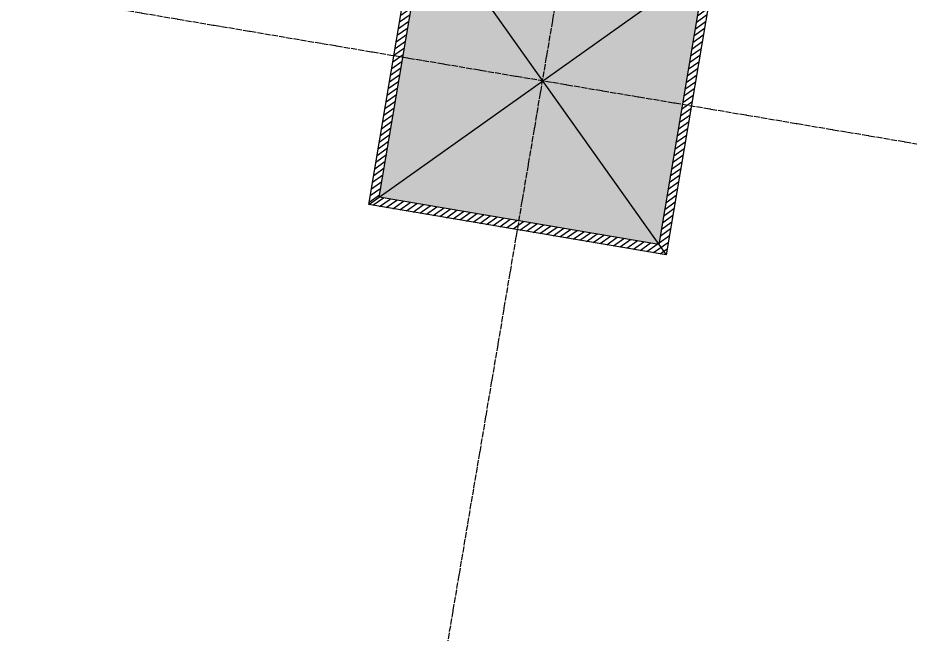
# Model space of a CAD drawing. Extents: x 12199666 to 24617114, y 1197707 to 2548648.
# Drawn here: x 12315204 to 12318162, y 1283348 to 1285391 of the extents above; entities that cross this region are included whole.
import ezdxf

# ---------------------------------------------------------------- set-up
doc = ezdxf.new("R2010")
doc.units = 0
doc.header["$LTSCALE"] = 10
doc.header["$MEASUREMENT"] = 0
doc.linetypes.add('TX-COLS-T1-F10~F19$0$HIDDEN', pattern=[0.375, 0.25, -0.125])
doc.linetypes.add('TX-GRID-T1$0$TX-GRID-T1$0$DOTE', pattern=[2.42, 2, -0.2, 0.02, -0.2])
doc.layers.add('TX-COLS-T1-F10~F19$0$0-COLS-定位用', color=21, linetype='Continuous', plot=False)
for name, color, linetype in [('TX-COLS-T1-F10~F19$0$0S-COLS', 90, 'TX-COLS-T1-F10~F19$0$HIDDEN'), ('TX-COLS-T1-F10~F19$0$0S-COLS-HATCH', 8, 'Continuous'), ('TX-COLS-T1-F10~F19$0$0S-SCOLS-LINE', 2, 'Continuous'), ('TX-GRID-T1$0$TX-GRID-T1$0$DOTE', 1, 'Continuous')]:
    doc.layers.add(name, color=color, linetype=linetype)

# ---------------------------------------------------------------- blocks, each defined once
blk = doc.blocks.new('TX-GRID-T1')
at = {"layer": 'TX-GRID-T1$0$TX-GRID-T1$0$DOTE', "linetype": 'TX-GRID-T1$0$TX-GRID-T1$0$DOTE'}
for p, q in [((12333509.4, 1282386.8), (12291601.6, 1289457.2)), ((12310338.8, 1246034.9), (12317392.6, 1287844.1))]:
    blk.add_line(p, q, dxfattribs=at)
blk = doc.blocks.new('TX-COLS-T1-F10~F19$0$COLS-T1-1000x1000x30')
at = {"layer": 'TX-COLS-T1-F10~F19$0$0S-COLS-HATCH'}
h = blk.add_hatch(dxfattribs=at)
h.set_pattern_fill('ANSI31', color=256, scale=5)
h.set_pattern_definition([(45, (0, 0), (-11.22532, 11.22532), [])])
h.paths.add_polyline_path([(-470, 470), (470, 470), (470, -470), (-470, -470)], flags=16)
h.paths.add_polyline_path([(-500, 500), (500, 500), (500, -500), (-500, -500)])
h = blk.add_hatch(color=256, dxfattribs=at)
h.dxf.hatch_style = 1
h.paths.add_polyline_path([(-470, 470), (470, 470), (470, -470), (-470, -470)])
at = {"layer": 'TX-COLS-T1-F10~F19$0$0-COLS-定位用'}
for p, q in [((-500, -500), (500, 500)), ((-500, 500), (500, -500))]:
    blk.add_line(p, q, dxfattribs=at)
at = {"layer": 'TX-COLS-T1-F10~F19$0$0S-SCOLS-LINE'}
for points in [[(-500, 500), (500, 500), (500, -500), (-500, -500)], [(-470, 470), (470, 470), (470, -470), (-470, -470)]]:
    blk.add_lwpolyline(points, close=True, dxfattribs=at)
blk = doc.blocks.new('TX-COLS-T1-F10~F19')
at = {"layer": 'TX-COLS-T1-F10~F19$0$0S-COLS', "rotation": 350.4236160359932}
blk.add_blockref('TX-COLS-T1-F10~F19$0$COLS-T1-1000x1000x30', (12316943.4, 1285181.7), dxfattribs=at)
blk = doc.blocks.new('TX-PLAN-T1-F11')
blk.add_blockref('TX-COLS-T1-F10~F19', (0, 0))

msp = doc.modelspace()

# ---------------------------------------------------------------- block references
for name in ['TX-PLAN-T1-F11', 'TX-GRID-T1']:
    msp.add_blockref(name, (0, 0))

doc.saveas('drawing.dxf')
